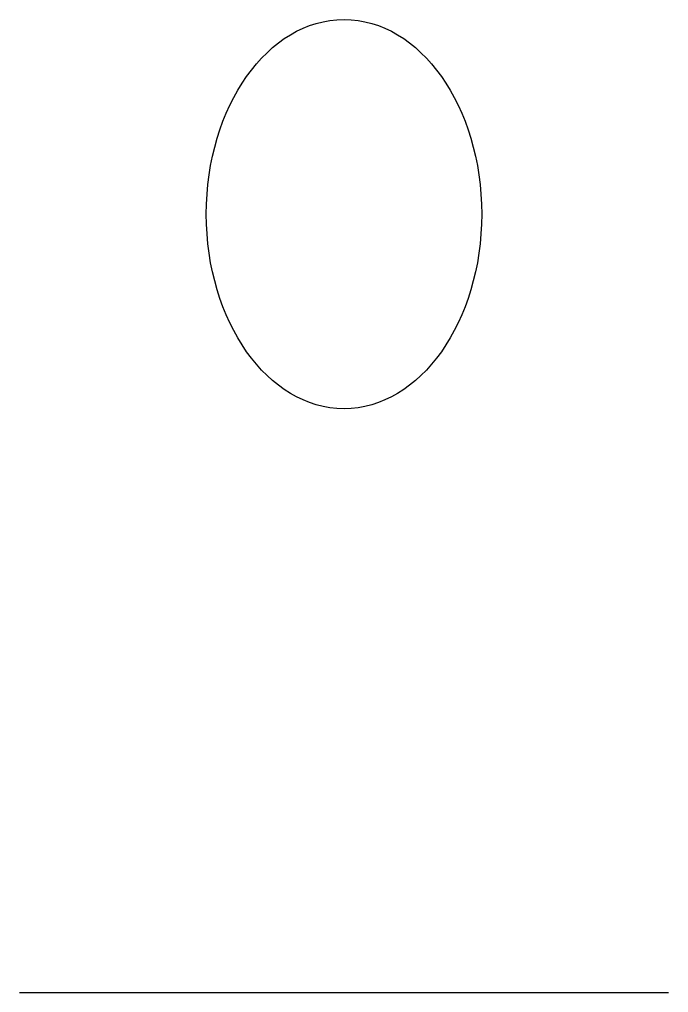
# Model space of a CAD drawing. Extents: x -25 to 25, y 0 to 75.
import ezdxf

# ---------------------------------------------------------------- set-up
doc = ezdxf.new("R2010")
doc.units = 0
doc.layers.get('0').update_dxf_attribs({"linetype": 'CONTINUOUS'})

msp = doc.modelspace()

# ---------------------------------------------------------------- linework, layer by layer
at = {"extrusion": (0.707107, 0, 0.707107)}
msp.add_circle((60, 0), 15, dxfattribs=at)
at = {"extrusion": (0, 1, 0)}
msp.add_arc((0, 0), 25, 0, 180, dxfattribs=at)

doc.saveas('drawing.dxf')
